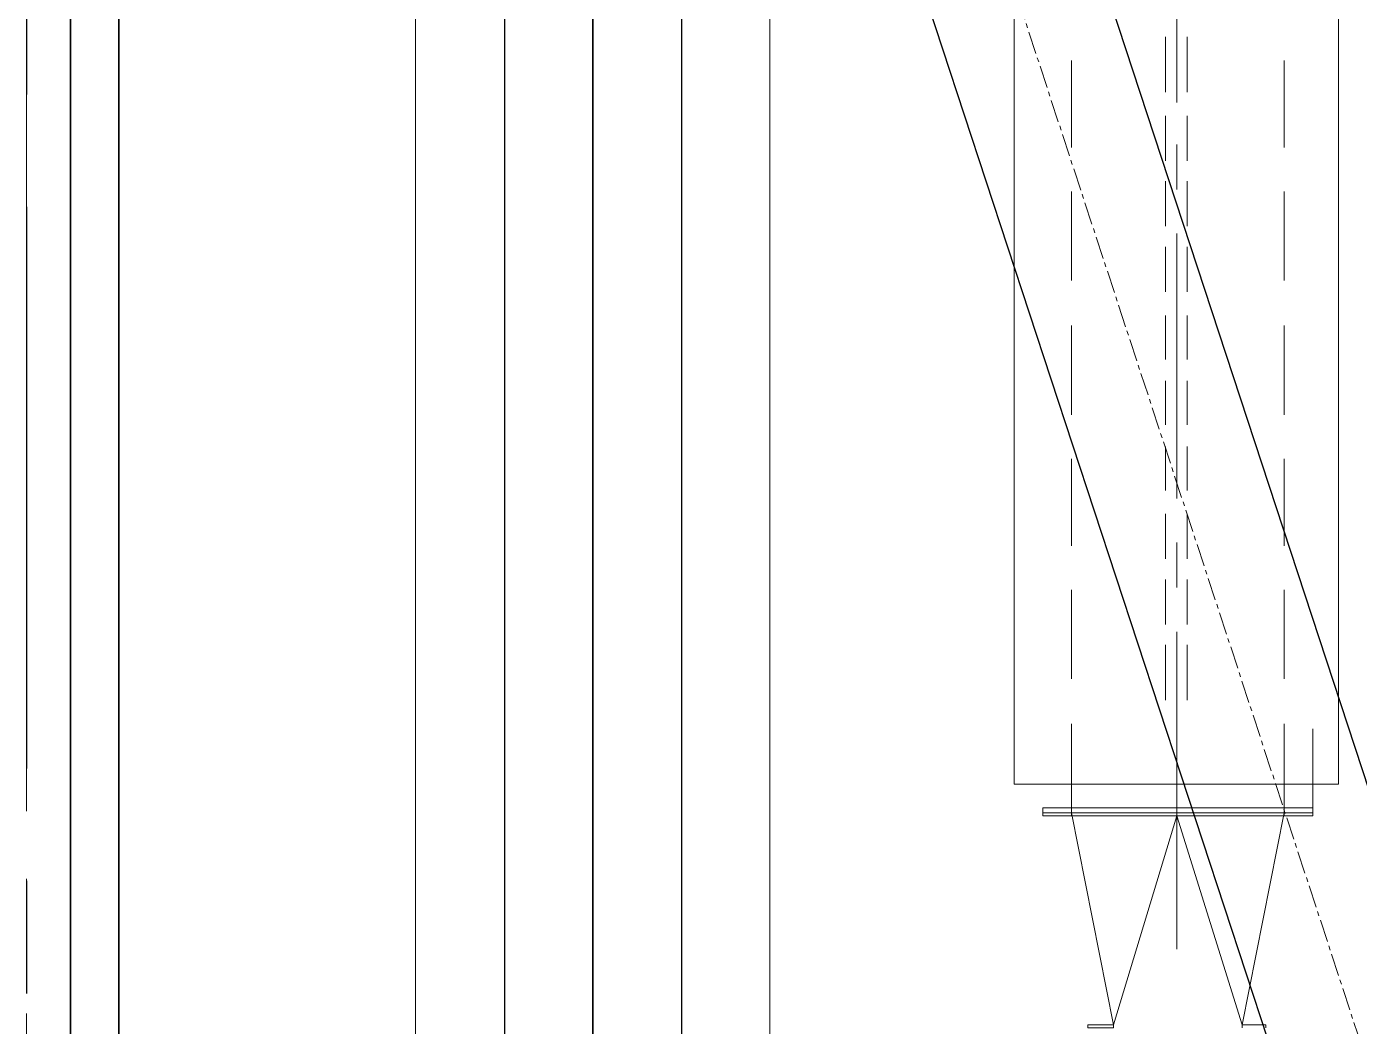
# Model space of a CAD drawing. Header units: millimetres. Extents: x 3220 to 226993, y 817 to 176024.
# Drawn here: x 155308 to 157192, y 151976 to 153388 of the extents above; entities that cross this region are included whole.
import ezdxf

# ---------------------------------------------------------------- set-up
doc = ezdxf.new("R2010")
doc.units = ezdxf.units.MM
doc.linetypes.add('AXES', pattern=[50.8, 31.75, -6.35, 6.35, -6.35])
doc.layers.add('Axe', color=1, linetype='AXES', lineweight=9)
doc.layers.add('DESSIN', color=7, linetype='Continuous', lineweight=25)
doc.layers.add('Sichtbare Kanten(DIN)', color=7, linetype='Continuous', lineweight=50, true_color=0x3f3f3f)

# ---------------------------------------------------------------- blocks, each defined once
blk = doc.blocks.new('cell 2.5x2.5x10.2')
at = {"layer": 'Axe', "lineweight": -3, "ltscale": 25}
blk.add_line((3000, 1000), (3000, -10000), dxfattribs=at)
at = {"layer": 'DESSIN', "color": 4}
for p, q in [((3062.1, -10000), (3062.1, 1000)), ((3130.5, -10000), (3130.5, 1000)), ((3062.1, 988), (3062.1, -10000)), ((3130.5, 988), (3130.5, -10000))]:
    blk.add_line(p, q, dxfattribs=at)
blk = doc.blocks.new('section 1-2')
at = {"layer": 'Axe', "ltscale": 15}
blk.add_line((6000, -5000), (6000, 33323.9), dxfattribs=at)
blk.add_blockref('cell 2.5x2.5x10.2', (3000, 20000))
blk = doc.blocks.new('ligne broyage L 2')
at = {"color": 5, "linetype": 'Continuous', "lineweight": 5, "true_color": 0x000005}
for points in [[(-1374.1, 17360.8), (-1374.1, 17075.8)], [(-1390.1, 17168.4), (-1390.1, 17090.3)], [(-1359.7, 17168.4), (-1359.7, 17090.3)], [(-1390.1, 17057), (-1390.1, 16993.4)], [(-1359.7, 17057), (-1359.7, 16993.4)], [(-1374.1, 17016.5), (-1374.1, 16952.9)], [(-1390.1, 16964.5), (-1390.1, 16900.8)], [(-1359.7, 16964.5), (-1359.7, 16900.8)], [(-1374.1, 16890.7), (-1374.1, 16516)], [(-1390.1, 16871.9), (-1390.1, 16808.2)], [(-1359.7, 16871.9), (-1359.7, 16808.2)], [(-1390.1, 16775), (-1390.1, 16712.8)], [(-1359.7, 16775), (-1359.7, 16712.8)], [(-1390.1, 16682.4), (-1390.1, 16620.2)], [(-1359.7, 16682.4), (-1359.7, 16620.2)], [(-1390.1, 16589.8), (-1390.1, 16527.6)], [(-1359.7, 16589.8), (-1359.7, 16527.6)], [(-1390.1, 16494.3), (-1390.1, 16430.7)], [(-1359.7, 16494.3), (-1359.7, 16430.7)], [(-1374.1, 16453.8), (-1374.1, 16390.2)], [(-1390.1, 16401.7), (-1390.1, 16338.1)], [(-1359.7, 16401.7), (-1359.7, 16338.1)], [(-1374.1, 16328), (-1374.1, 16043), (-1374.1, 16043)], [(-1390.1, 16309.2), (-1390.1, 16231), (-1390.1, 16231)], [(-1359.7, 16309.2), (-1359.7, 16231), (-1359.7, 16231)]]:
    blk.add_lwpolyline(points, dxfattribs=at)
at = {"color": 7, "linetype": 'Continuous', "lineweight": 15, "true_color": 0x000007}
for points in [[(-1604.2, 17282.7), (-1604.2, 16112.4)], [(-1145.6, 17282.7), (-1145.6, 16112.4)], [(-1523.1, 17135.2), (-1523.1, 17012.2)], [(-1222.3, 17135.2), (-1222.3, 17012.2)], [(-1523.1, 16950), (-1523.1, 16824.1)], [(-1222.3, 16950), (-1222.3, 16824.1)], [(-1523.1, 16760.5), (-1523.1, 16634.6)], [(-1222.3, 16760.5), (-1222.3, 16634.6)], [(-1523.1, 16572.4), (-1523.1, 16449.5)], [(-1222.3, 16572.4), (-1222.3, 16449.5)], [(-1523.1, 16387.3), (-1523.1, 16261.4)], [(-1222.3, 16387.3), (-1222.3, 16261.4)], [(-1523.1, 16197.8), (-1523.1, 16112.4), (-1523.1, 16112.4)], [(-1222.3, 16197.8), (-1222.3, 16112.4), (-1222.3, 16112.4)], [(-1604.2, 16112.4), (-1145.6, 16112.4), (-1145.6, 16112.4)], [(-1523.1, 16112.4), (-1523.1, 16071.9)], [(-1222.3, 16112.4), (-1222.3, 16071.9)], [(-1563.6, 16079.1), (-1563.6, 16071.9)], [(-1563.6, 16071.9), (-1222.3, 16071.9), (-1281.6, 15772.5)], [(-1544.8, 16079.1), (-1204.9, 16079.1)], [(-1544.8, 16071.9), (-1204.9, 16071.9)], [(-1523.1, 16071.9), (-1463.8, 15772.5), (-1463.8, 15772.5)], [(-1181.8, 16079.1), (-1181.8, 16071.9)], [(-1523.1, 16067.6), (-1222.3, 16067.6), (-1222.3, 16067.6)], [(-1281.6, 15768.1), (-1281.6, 15772.5), (-1248.3, 15772.5), (-1248.3, 15768.1)]]:
    blk.add_lwpolyline(points, dxfattribs=at)
at = {"color": 1, "linetype": 'Continuous', "lineweight": 5, "true_color": 0x000001}
for points in [[(-1181.8, 16079.1), (-1181.8, 16190.5)], [(-1374.1, 15879.5), (-1374.1, 16112.4)], [(-1374.1, 16067.6), (-1463.8, 15772.5)], [(-1374.1, 16067.6), (-1281.6, 15772.5), (-1281.6, 15772.5)]]:
    blk.add_lwpolyline(points, dxfattribs=at)
at = {"color": 7, "linetype": 'Continuous', "lineweight": 5, "true_color": 0x000007}
for points in [[(-1563.6, 16079.1), (-1181.8, 16079.1)], [(-1563.6, 16071.9), (-1181.8, 16071.9)]]:
    blk.add_lwpolyline(points, dxfattribs=at)
at = {"color": 7, "linetype": 'Continuous', "lineweight": 15, "true_color": 0x000007}
for points in [[(-1563.6, 16067.6), (-1563.6, 16071.9), (-1523.1, 16071.9), (-1523.1, 16067.6)], [(-1222.3, 16067.6), (-1222.3, 16071.9), (-1181.8, 16071.9), (-1181.8, 16067.6)], [(-1500, 15768.1), (-1500, 15772.5), (-1463.8, 15772.5), (-1463.8, 15768.1)]]:
    blk.add_lwpolyline(points, close=True, dxfattribs=at)
blk = doc.blocks.new('be 500 gain 2000')
at = {"layer": 'Sichtbare Kanten(DIN)', "color": 5, "lineweight": 0}
for p, q in [((0, -291), (0, 291)), ((8, 291), (0, 291)), ((8, 291), (8, -291)), ((1992, -291), (1992, 291)), ((1992, 291), (2000, 291)), ((2000, 291), (2000, -291)), ((1992, 250.5), (8, 250.5)), ((8, 1), (1992, 1)), ((1992, 0), (8, 0)), ((1992, -250.5), (8, -250.5)), ((8, -291), (0, -291)), ((1992, -291), (2000, -291))]:
    blk.add_line(p, q, dxfattribs=at)
blk = doc.blocks.new('140 L')
at = {"color": 5, "lineweight": 0, "rotation": 270}
blk.add_blockref('be 500 gain 2000', (0, 22218.2), dxfattribs=at)

msp = doc.modelspace()

# ---------------------------------------------------------------- linework, layer by layer
at = {"color": 4}
for points in [[(158062.9, 149573.2), (158062.9, 149659.6, 0.125163), (158017.3, 149838.7), (156608.5, 154129.5, 0.070846), (156545.4, 154214.3), (156464.9, 154295.6)], [(157812.9, 149573.2), (157812.9, 149659.6, 0.125163), (157797.7, 149719.3), (156388.9, 154010, 0.070846), (156367.9, 154038.3), (156287.3, 154119.6)]]:
    msp.add_lwpolyline(points, format="xyb", dxfattribs=at)
at = {"color": 30}
for points in [[(157583.2, 142453.3), (157583.2, 142536.3, 0.131652), (157566.5, 142598.8), (156034.5, 145252.3, -0.131652), (155984.2, 145439.8), (155984.2, 154090.4)], [(157833.2, 142453.3), (157833.2, 142536.3, 0.131652), (157783, 142723.8), (156251, 145377.3, -0.131652), (156234.2, 145439.8), (156234.2, 154090.4)]]:
    msp.add_lwpolyline(points, format="xyb", dxfattribs=at)
at = {"layer": 'Axe'}
for points in [[(157937.9, 149573.2), (157937.9, 149659.6, 0.125163), (157907.5, 149779), (156498.7, 154069.8, 0.070846), (156456.6, 154126.3), (156376.1, 154207.6)], [(157708.2, 142453.3), (157708.2, 142536.3, 0.131652), (157674.7, 142661.3), (156142.7, 145314.8, -0.131652), (156109.2, 145439.8), (156109.2, 154090.4)]]:
    msp.add_lwpolyline(points, format="xyb", dxfattribs=at)

# ---------------------------------------------------------------- block references
for name, p in [('section 1-2', (149308.2, 135943.7)), ('140 L', (156108.2, 131443.7)), ('ligne broyage L 2', (158308.2, 136205.5))]:
    msp.add_blockref(name, p)

doc.saveas('drawing.dxf')
